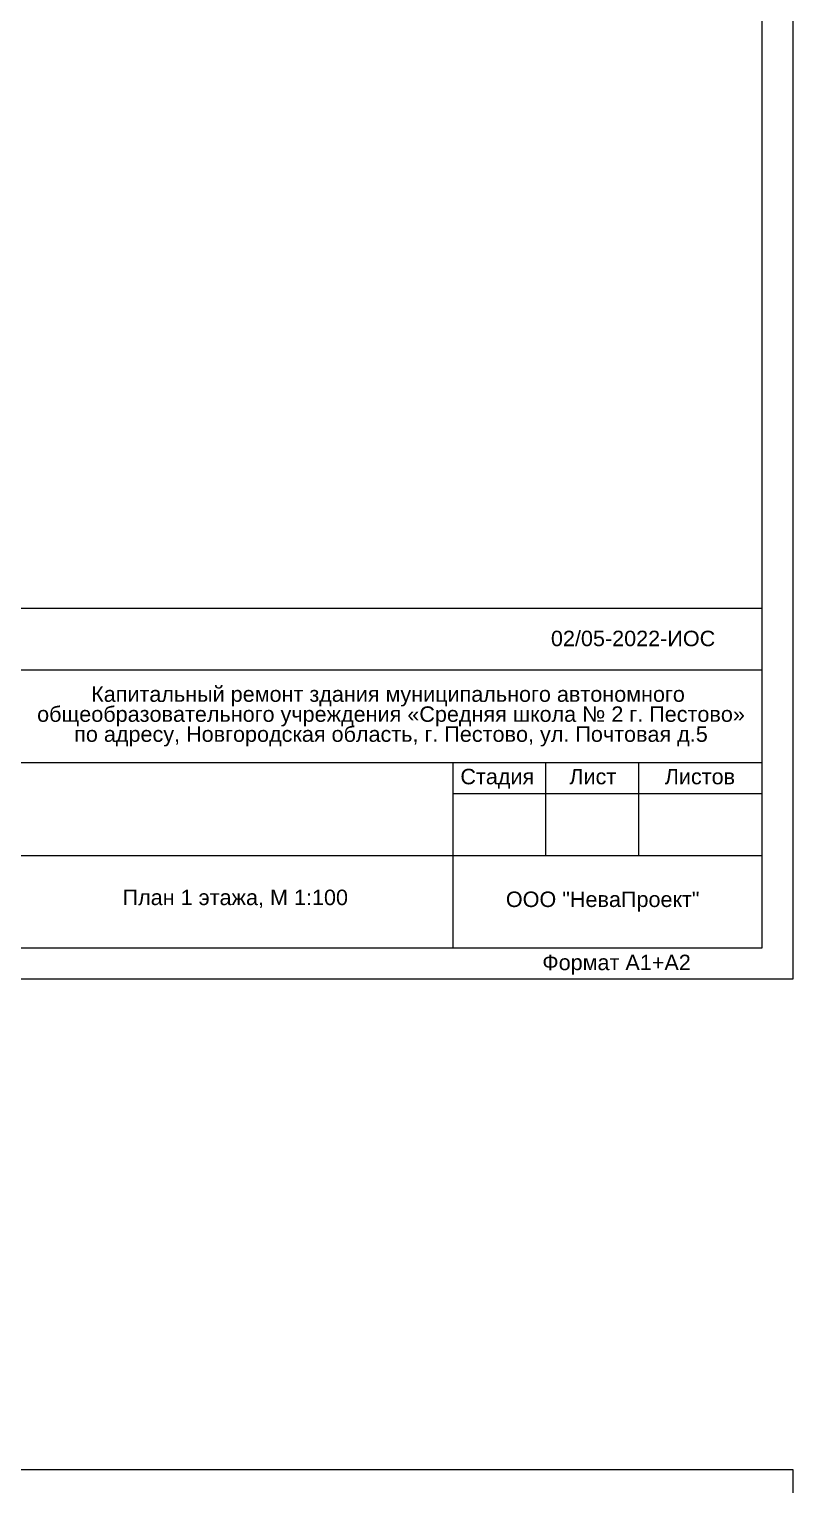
# Model space of a CAD drawing. Header units: millimetres. Extents: x 1982 to 10001982, y -1005230 to 4320529.
# Drawn here: x 2314341 to 2326697, y 1182600 to 1206145 of the extents above; entities that cross this region are included whole.
import ezdxf
from ezdxf.enums import TextEntityAlignment as Align

# ---------------------------------------------------------------- set-up
doc = ezdxf.new("R2010")
doc.units = ezdxf.units.MM
doc.linetypes.add('DGN Style 3', pattern=[499.525246, 356.803747, -142.721499])
doc.layers.add('Level 50', color=7, linetype='Continuous', lineweight=0)
doc.layers.add('Level 63', color=7, linetype='Continuous', lineweight=0)
doc.styles.add('Style-Arial', font='arial.ttf')

# ---------------------------------------------------------------- blocks, each defined once
blk = doc.blocks.new('*U49')
at = {"color": 7, "linetype": 'Continuous', "lineweight": 0, "flags": 128}
blk.add_lwpolyline([(63.075, 29.7), (63.075, -29.7), (-63.075, -29.7), (-63.075, 29.7), (63.075, 29.7)], close=True, dxfattribs=at)
at = {"layer": 'Level 50', "color": 7, "linetype": 'Continuous', "lineweight": 13}
for p, q in [((62.575, 29.2), (62.575, -29.2)), ((62.575, -29.2), (-62.275, -29.2))]:
    blk.add_line(p, q, dxfattribs=at)
at = {"layer": 'Level 63', "color": 7, "linetype": 'Continuous', "lineweight": 13}
for p, q in [((44.075, -23.7), (62.575, -23.7)), ((50.575, -24.7), (62.575, -24.7)), ((50.575, -26.2), (62.575, -26.2)), ((57.575, -26.7), (62.575, -26.7)), ((50.575, -27.7), (62.575, -27.7))]:
    blk.add_line(p, q, dxfattribs=at)
at = {"layer": 'Level 63', "color": 7, "linetype": 'Continuous', "lineweight": 13, "flags": 128}
for points in [[(57.575, -26.2), (57.575, -29.2)], [(59.075, -26.2), (59.075, -27.7)], [(60.575, -26.2), (60.575, -27.7)]]:
    blk.add_lwpolyline(points, dxfattribs=at)
at = {"layer": 'Level 63', "color": 7, "linetype": 'Continuous', "lineweight": 0, "style": 'Style-Arial'}
for s, p in [('Стадия', (58.293, -26.425)), ('Лист', (59.838, -26.425)), ('Листов', (61.571, -26.425)), ('ООО "НеваПроект"', (59.998, -28.41)), ('Формат А1+A2', (60.222, -29.431))]:
    blk.add_text(s, height=0.25, dxfattribs=at).set_placement(p, align=Align.MIDDLE_CENTER)

msp = doc.modelspace()

# ---------------------------------------------------------------- block references
at = {"layer": 'Level 50', "color": 7, "linetype": 'Continuous', "lineweight": 13, "xscale": 1000, "yscale": 1000, "zscale": 1000}
for p in [(2263621.875, 1220481.21), (2263621.875, 1153149.979)]:
    msp.add_blockref('*U49', p, dxfattribs=at)

# ---------------------------------------------------------------- texts
at = {"color": 7, "linetype": 'Continuous', "lineweight": 0, "style": 'Style-Arial'}
msp.add_text('02/05-2022-ИОС', height=250, dxfattribs=at).set_placement((2322782.747, 1196415.156), align=Align.TOP_LEFT)
at = {"color": 18, "linetype": 'DGN Style 3', "lineweight": 0, "true_color": 0x000000, "insert": (2320147.017, 1195515.209), "char_height": 250, "attachment_point": 2, "line_spacing_factor": 0.776524, "style": 'Style-Arial'}
msp.add_mtext('Капитальный ремонт здания муниципального автономного\\P общеобразовательного учреждения «Средняя школа № 2 г. Пестово»\\P по адресу, Новгородская область, г. Пестово, ул. Почтовая д.5\\P', dxfattribs=at)
at = {"color": 7, "linetype": 'Continuous', "lineweight": 13, "insert": (2317676.666, 1192226.83), "char_height": 250, "attachment_point": 2, "line_spacing_factor": 0.6, "style": 'Style-Arial'}
msp.add_mtext('План 1 этажа, М 1:100', dxfattribs=at)

doc.saveas('drawing.dxf')
